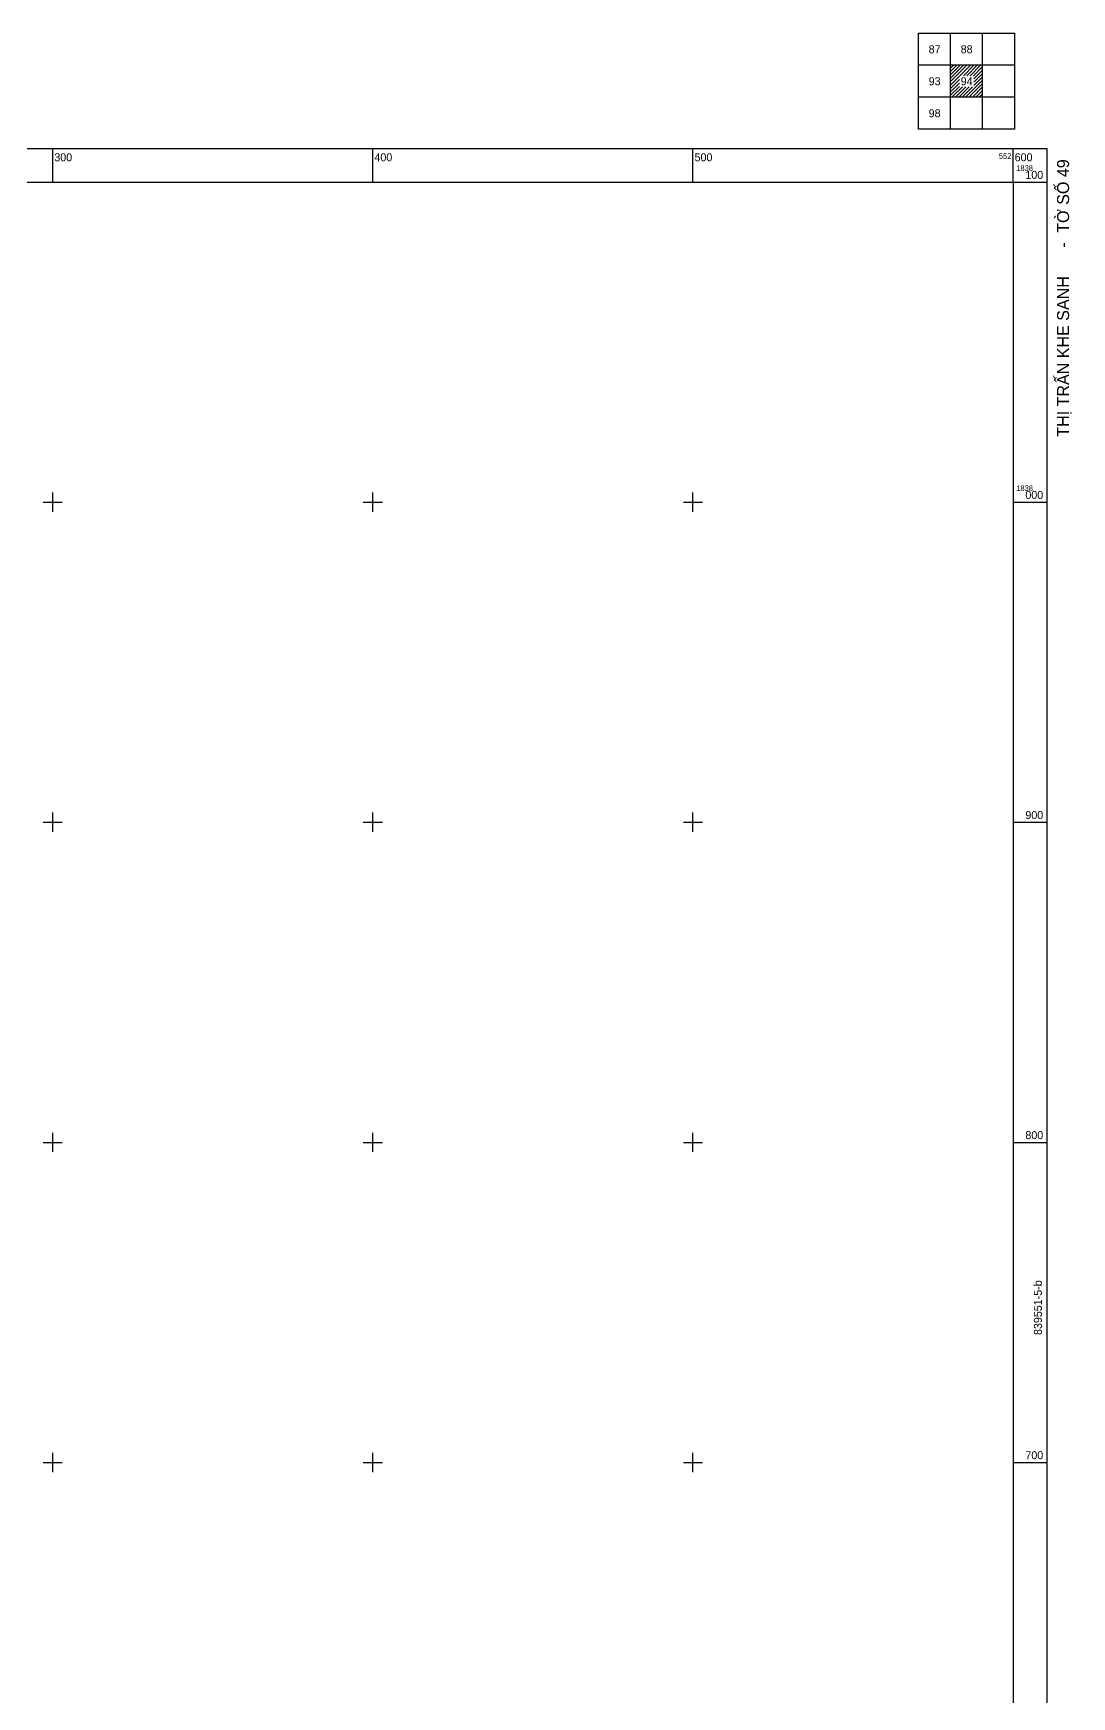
# Model space of a CAD drawing. Extents: x 551890 to 552618, y 1837259 to 1838146.
# Drawn here: x 552294 to 552618, y 1837627 to 1838146 of the extents above; entities that cross this region are included whole.
import ezdxf

# ---------------------------------------------------------------- set-up
doc = ezdxf.new("R2010")
doc.units = 0
doc.layers.add('Level 63', color=7, linetype='Continuous')

msp = doc.modelspace()

# ---------------------------------------------------------------- linework, layer by layer
at = {"layer": 'Level 63'}
for p, q in [((552580.5, 1838135.63), (552581.37, 1838136.5)), ((552580.5, 1838134.57), (552582.43, 1838136.5)), ((552580.5, 1838133.51), (552583.49, 1838136.5)), ((552580.5, 1838132.45), (552584.55, 1838136.5)), ((552580.5, 1838131.39), (552585.61, 1838136.5)), ((552583.42, 1838133.25), (552586.67, 1838136.5)), ((552584.48, 1838133.25), (552587.73, 1838136.5)), ((552585.54, 1838133.25), (552588.79, 1838136.5)), ((552586.61, 1838133.25), (552589.86, 1838136.5)), ((552587.67, 1838133.25), (552590.5, 1838136.08)), ((552587.75, 1838132.27), (552590.5, 1838135.02)), ((552580.5, 1838130.33), (552583.25, 1838133.08)), ((552580.5, 1838129.27), (552583.25, 1838132.02)), ((552580.5, 1838128.21), (552583.25, 1838130.96)), ((552580.5, 1838127.14), (552583.25, 1838129.89)), ((552580.92, 1838126.5), (552584.17, 1838129.75)), ((552581.98, 1838126.5), (552585.23, 1838129.75)), ((552583.04, 1838126.5), (552586.29, 1838129.75)), ((552584.1, 1838126.5), (552587.35, 1838129.75)), ((552585.16, 1838126.5), (552590.5, 1838131.84)), ((552586.22, 1838126.5), (552590.5, 1838130.78)), ((552587.28, 1838126.5), (552590.5, 1838129.72)), ((552587.75, 1838131.21), (552590.5, 1838133.96)), ((552587.75, 1838130.15), (552590.5, 1838132.9)), ((552588.34, 1838126.5), (552590.5, 1838128.66)), ((552589.4, 1838126.5), (552590.5, 1838127.6)), ((552590.46, 1838126.5), (552590.5, 1838126.54))]:
    msp.add_line(p, q, dxfattribs=at)
for points in [[(552600.5, 1838116.5), (552570.5, 1838116.5), (552570.5, 1838146.5), (552600.5, 1838146.5)], [(551889.5, 1838110.5), (552610.5, 1838110.5), (552610.5, 1837389.5), (551889.5, 1837389.5)], [(551900, 1838100), (552600, 1838100), (552600, 1837400), (551900, 1837400)]]:
    msp.add_lwpolyline(points, close=True, dxfattribs=at)
for points in [[(552580.5, 1838116.5), (552580.5, 1838146.5)], [(552590.5, 1838116.5), (552590.5, 1838146.5)], [(552600.5, 1838136.5), (552570.5, 1838136.5)], [(552600.5, 1838126.5), (552570.5, 1838126.5)], [(552300, 1838100), (552300, 1838110.5)], [(552400, 1838100), (552400, 1838110.5)], [(552500, 1838100), (552500, 1838110.5)], [(552600, 1838100), (552600, 1838110.5)], [(552600, 1838100), (552610.5, 1838100)], [(552297, 1838000), (552303, 1838000)], [(552300, 1837997), (552300, 1838003)], [(552397, 1838000), (552403, 1838000)], [(552400, 1837997), (552400, 1838003)], [(552497, 1838000), (552503, 1838000)], [(552500, 1837997), (552500, 1838003)], [(552600, 1838000), (552610.5, 1838000)], [(552300, 1837897), (552300, 1837903)], [(552400, 1837897), (552400, 1837903)], [(552500, 1837897), (552500, 1837903)], [(552297, 1837900), (552303, 1837900)], [(552397, 1837900), (552403, 1837900)], [(552497, 1837900), (552503, 1837900)], [(552600, 1837900), (552610.5, 1837900)], [(552300, 1837797), (552300, 1837803)], [(552400, 1837797), (552400, 1837803)], [(552500, 1837797), (552500, 1837803)], [(552297, 1837800), (552303, 1837800)], [(552397, 1837800), (552403, 1837800)], [(552497, 1837800), (552503, 1837800)], [(552600, 1837800), (552610.5, 1837800)], [(552300, 1837697), (552300, 1837703)], [(552400, 1837697), (552400, 1837703)], [(552500, 1837697), (552500, 1837703)], [(552297, 1837700), (552303, 1837700)], [(552397, 1837700), (552403, 1837700)], [(552497, 1837700), (552503, 1837700)], [(552600, 1837700), (552610.5, 1837700)]]:
    msp.add_lwpolyline(points, dxfattribs=at)

# ---------------------------------------------------------------- texts
for s, height, p in [('87', 2.5, (552573.64, 1838140.25)), ('88', 2.5, (552583.64, 1838140.25)), ('93', 2.5, (552573.64, 1838130.25)), ('94', 2.5, (552583.64, 1838130.25)), ('98', 2.5, (552573.64, 1838120.25)), ('300', 2.5, (552300.5, 1838106.5)), ('400', 2.5, (552400.5, 1838106.5)), ('500', 2.5, (552500.5, 1838106.5)), ('552', 1.75, (552595.56, 1838107.25)), ('600', 2.5, (552600.5, 1838106.5)), ('1838', 1.75, (552601, 1838103.5)), ('100', 2.5, (552603.85, 1838101)), ('1838', 1.75, (552601, 1838003.5)), ('000', 2.5, (552603.85, 1838001)), ('900', 2.5, (552603.85, 1837901)), ('800', 2.5, (552603.85, 1837801)), ('700', 2.5, (552603.85, 1837701))]:
    msp.add_text(s, height=height, dxfattribs=at).set_placement(p)
for s, height, p in [('TỜ SỐ 49', 3.75, (552617.5, 1838084.16)), (' - ', 3.75, (552617.5, 1838078.16)), ('THỊ TRẤN KHE SANH', 3.75, (552617.5, 1838020.46)), ('839551-5-b', 2.5, (552609, 1837739.8))]:
    msp.add_text(s, height=height, rotation=90, dxfattribs=at).set_placement(p)

doc.saveas('drawing.dxf')
